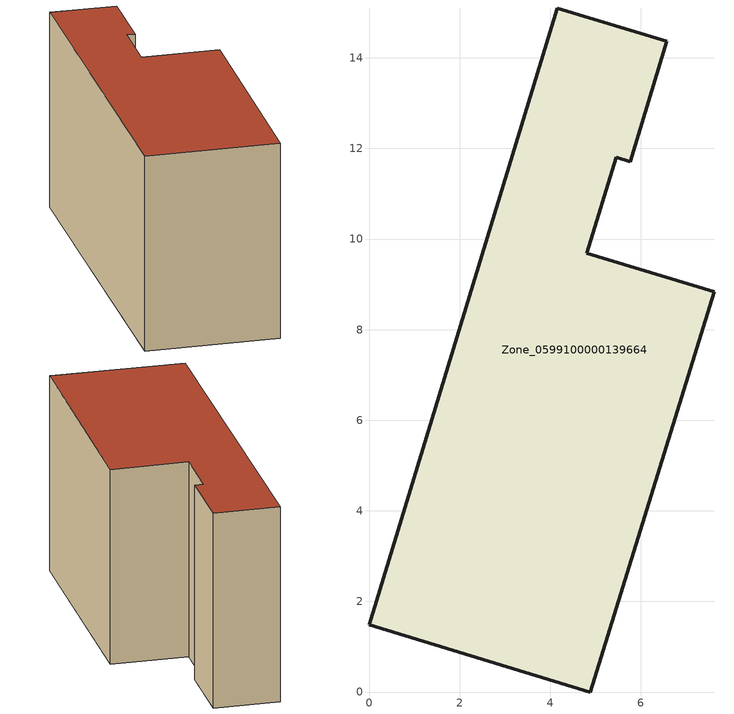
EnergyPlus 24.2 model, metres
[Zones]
Zone_0599100000139664
 floor ground (C_G): 0,1.49 4.15,15.1 6.57,14.37 5.76,11.71 5.45,11.81 4.8,9.69 7.62,8.84 4.88,0 z0
 wall outside (C_F): 4.15,15.1 0,1.49 4.88,0 7.62,8.84 4.8,9.69 5.45,11.81 5.76,11.71 6.57,14.37 4.15,15.1 z0:7.67
 roof outside (C_R): 5.76,11.71 6.57,14.37 4.15,15.1 0,1.49 4.88,0 7.62,8.84 4.8,9.69 5.45,11.81 z7.67
[BUILDING]
Pand.0599100000139664: North Axis=0; Terrain=City; Loads Convergence Tolerance Value=0.04; Temperature Convergence Tolerance Value=0.4; Solar Distribution=FullExterior; Maximum Number of Warmup Days=25; Minimum Number of Warmup Days=1
[Site:Location]
Rotterdam.The.Hague.AP_ZH_NLD Design_Conditions: Latitude=51.96; Longitude=4.45; Time Zone=1; Elevation=-4.5
[SITE:GROUNDTEMPERATURE:BUILDINGSURFACE]
18, 18, 18, 18, 18, 18, 18, 18, 18, 18, 18, 18
[MATERIAL] Thermal Absorptance=0.9; Solar Absorptance=0.7; Visible Absorptance=0.7
Name | Roughness | Thickness | Conductivity | Density | Specific Heat
G.TI.1975-1991 | MediumSmooth | 0.15 | 0.288461 | 540 | 1210
F.TI.1975-1991 | Rough | 0.3 | 0.230769 | 1920 | 840
R.TI.1975-1991 | MediumRough | 0.2 | 0.153846 | 1500 | 1000
[CONSTRUCTION]
C_G: G.TI.1975-1991
C_F: F.TI.1975-1991
C_R: R.TI.1975-1991
[ZONE]
Zone_0599100000139664: Type=1; Multiplier=1; Ceiling Height=Autocalculate; Volume=Autocalculate; Floor Area=autocalculate; Part of Total Floor Area=Yes
[ZONEINFILTRATION:DESIGNFLOWRATE]
Infil_Zone_0599100000139664: Zone or ZoneList or Space or SpaceList=Zone_0599100000139664; Schedule=AlwaysOn; Design Flow Rate Calculation Method=Flow/Area; Flow Rate per Floor Area=0.003; Constant Term Coefficient=1; Temperature Term Coefficient=0; Velocity Term Coefficient=0; Velocity Squared Term Coefficient=0
[HVACTEMPLATE:ZONE:IDEALLOADSAIRSYSTEM]
Zone_0599100000139664: Maximum Heating Supply Air Temperature=50; Minimum Cooling Supply Air Temperature=13; Maximum Heating Supply Air Humidity Ratio=0.0156; Minimum Cooling Supply Air Humidity Ratio=0.0077; Heating Limit=NoLimit; Cooling Limit=NoLimit; Dehumidification Control Type=ConstantSensibleHeatRatio; Cooling Sensible Heat Ratio=0.7; Dehumidification Setpoint=60; Humidification Control Type=None; Humidification Setpoint=30; Outdoor Air Method=None; Outdoor Air Flow Rate per Person=0.00944; Outdoor Air Flow Rate per Zone Floor Area=0; Outdoor Air Flow Rate per Zone=0; Demand Controlled Ventilation Type=None; Outdoor Air Economizer Type=NoEconomizer; Heat Recovery Type=None; Sensible Heat Recovery Effectiveness=0.7; Latent Heat Recovery Effectiveness=0.65
[ZONECONTROL:THERMOSTAT]
ThermostatControl_Zone_0599100000139664: Zone or ZoneList=Zone_0599100000139664; Control Type Schedule=DualSetpointControlType; Control 1=Thermostat_Zone_0599100000139664; Temperature Difference Between Cutout And Setpoint=0
[THERMOSTATSETPOINT:DUALSETPOINT]
Thermostat_Zone_0599100000139664: Heating Setpoint Temperature Schedule=HeatingSetpoint_Zone_0599100000139664; Cooling Setpoint Temperature Schedule=CoolingSetpoint_Zone_0599100000139664
[SCHEDULE:COMPACT]
HeatingSetpoint_Zone_0599100000139664: Through: 12/31, For: AllDays, Until: 24:00, 21
CoolingSetpoint_Zone_0599100000139664: Through: 12/31, For: AllDays, Until: 24:00, 24
DualSetpointControlType: Through: 12/31, For: AllDays, Until: 24:00, 4
AlwaysOn: Through: 12/31, For: AllDays, Until: 24:00, 1
